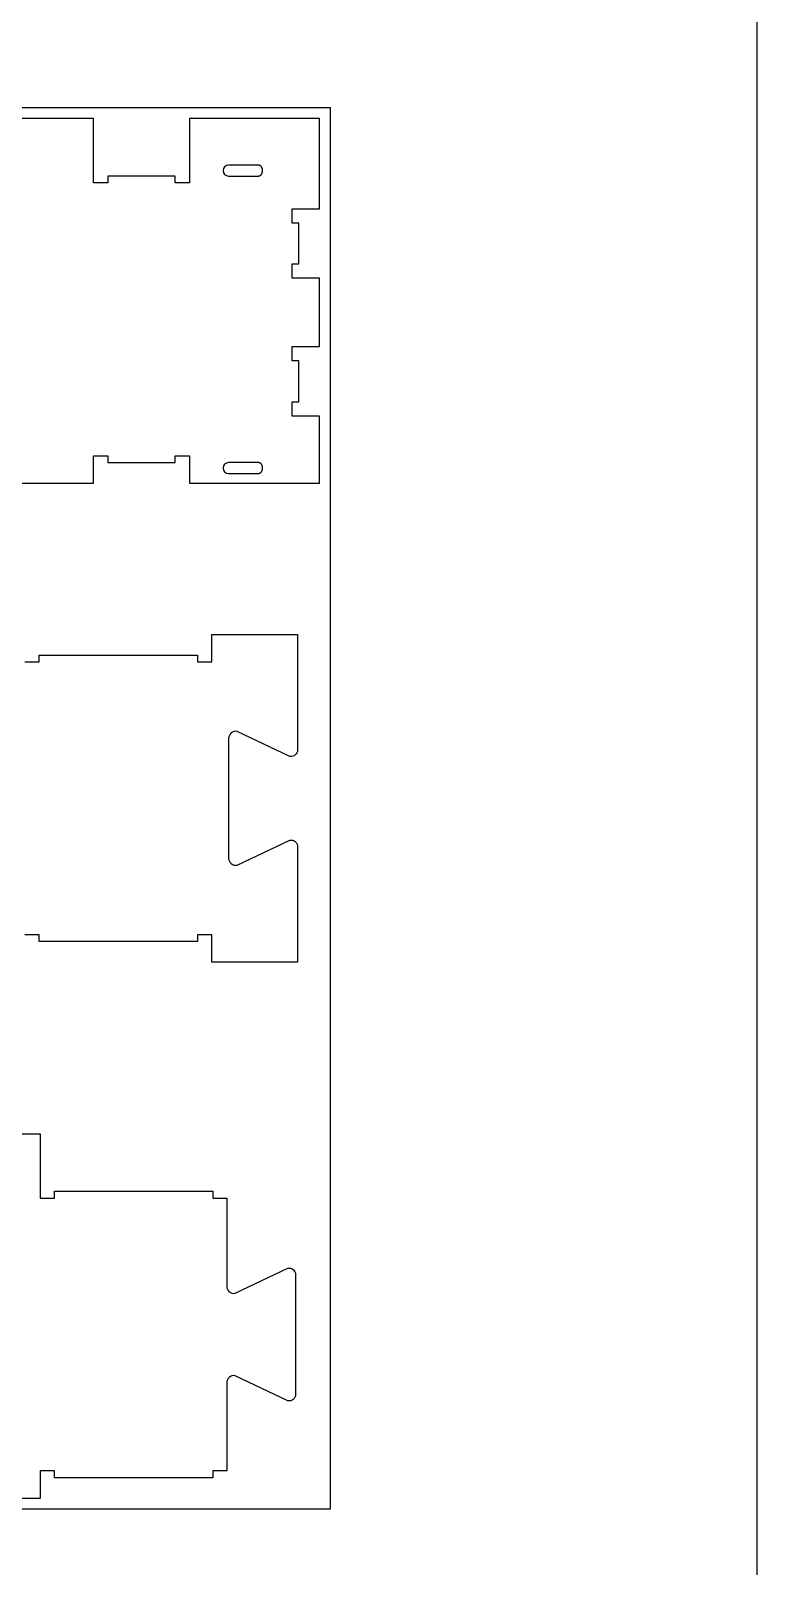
# Model space of a CAD drawing. Extents: x -7518 to -4335, y -10461 to -4867.
# Drawn here: x -4967 to -4335, y -8161 to -6824 of the extents above; entities that cross this region are included whole.
import ezdxf

# ---------------------------------------------------------------- set-up
doc = ezdxf.new("R2010")
doc.units = 0
for name, color, linetype in [('0_SHEET_SPRUCEPLY_2440X122', 1, 'CONTINUOUS'), ('3_ANYTOOL_CUTTHROUGH_INSID', 4, 'CONTINUOUS'), ('4_ANYTOOL_CUTTHROUGH_OUTSI', 5, 'CONTINUOUS'), ('DONOTCUT', 18, 'CONTINUOUS')]:
    doc.layers.add(name, color=color, linetype=linetype)

msp = doc.modelspace()

# ---------------------------------------------------------------- linework, layer by layer
at = {"layer": '0_SHEET_SPRUCEPLY_2440X122'}
msp.add_lwpolyline([(-7146.3, -6891.2), (-7146.3, -8111.2), (-4706.3, -8111.2), (-4706.3, -6891.2)], close=True, dxfattribs=at)
at = {"layer": '3_ANYTOOL_CUTTHROUGH_INSID', "color": 4}
for points in [[(-4795, -6941.2, 1), (-4795, -6950.7), (-4769.3, -6950.7), (-4769.2, -6950.7), (-4769.1, -6950.7), (-4769, -6950.7), (-4768.9, -6950.6), (-4768.8, -6950.6), (-4768.7, -6950.6), (-4768.6, -6950.6), (-4768.5, -6950.6), (-4768.4, -6950.6), (-4768.3, -6950.5), (-4768.2, -6950.5), (-4768.1, -6950.5), (-4768, -6950.4), (-4767.9, -6950.4), (-4767.8, -6950.4), (-4767.7, -6950.3), (-4767.6, -6950.3), (-4767.5, -6950.2), (-4767.4, -6950.2), (-4767.4, -6950.1), (-4767.3, -6950), (-4767.2, -6950), (-4767.1, -6949.9), (-4767, -6949.9), (-4766.9, -6949.8), (-4766.8, -6949.7), (-4766.8, -6949.6), (-4766.7, -6949.6), (-4766.6, -6949.5), (-4766.5, -6949.4), (-4766.4, -6949.3), (-4766.4, -6949.2), (-4766.3, -6949.1), (-4766.2, -6949.1), (-4766.2, -6949), (-4766.1, -6948.9), (-4766, -6948.8), (-4766, -6948.7), (-4765.9, -6948.6), (-4765.9, -6948.5), (-4765.8, -6948.4), (-4765.8, -6948.3), (-4765.7, -6948.2), (-4765.7, -6948.1), (-4765.6, -6948), (-4765.6, -6947.9), (-4765.6, -6947.7), (-4765.5, -6947.6), (-4765.5, -6947.5), (-4765.5, -6947.4), (-4765.4, -6947.3), (-4765.4, -6947.2), (-4765.4, -6947.1), (-4765.4, -6947), (-4765.4, -6946.9), (-4765.3, -6946.8), (-4765.3, -6946.7), (-4765.3, -6946.6), (-4765.3, -6946.5), (-4765.3, -6946.3), (-4765.3, -6946.2), (-4765.3, -6946.1), (-4765.3, -6946), (-4765.3, -6945.9), (-4765.3, -6945.8), (-4765.3, -6945.7), (-4765.3, -6945.6), (-4765.3, -6945.5), (-4765.3, -6945.4), (-4765.3, -6945.3), (-4765.3, -6945.2), (-4765.3, -6945.1), (-4765.4, -6945), (-4765.4, -6944.8), (-4765.4, -6944.7), (-4765.4, -6944.6), (-4765.4, -6944.5), (-4765.5, -6944.4), (-4765.5, -6944.3), (-4765.5, -6944.2), (-4765.6, -6944.1), (-4765.6, -6944), (-4765.6, -6943.9), (-4765.7, -6943.8), (-4765.7, -6943.7), (-4765.8, -6943.6), (-4765.8, -6943.5), (-4765.9, -6943.4), (-4765.9, -6943.3), (-4766, -6943.2), (-4766, -6943.1), (-4766.1, -6943), (-4766.2, -6942.9), (-4766.2, -6942.8), (-4766.3, -6942.7), (-4766.4, -6942.6), (-4766.4, -6942.5), (-4766.5, -6942.4), (-4766.6, -6942.4), (-4766.7, -6942.3), (-4766.8, -6942.2), (-4766.8, -6942.1), (-4766.9, -6942.1), (-4767, -6942), (-4767.1, -6941.9), (-4767.2, -6941.9), (-4767.3, -6941.8), (-4767.4, -6941.7), (-4767.4, -6941.7), (-4767.5, -6941.6), (-4767.6, -6941.6), (-4767.7, -6941.5), (-4767.8, -6941.5), (-4767.9, -6941.4), (-4768, -6941.4), (-4768.1, -6941.4), (-4768.2, -6941.3), (-4768.3, -6941.3), (-4768.4, -6941.3), (-4768.5, -6941.3), (-4768.6, -6941.2), (-4768.7, -6941.2), (-4768.8, -6941.2), (-4768.9, -6941.2), (-4769, -6941.2), (-4769.1, -6941.2), (-4769.2, -6941.2), (-4769.3, -6941.2)], [(-4795, -7209.7), (-4769.3, -7209.7), (-4769.2, -7209.7), (-4769.1, -7209.7), (-4769, -7209.7), (-4768.9, -7209.6), (-4768.8, -7209.6), (-4768.7, -7209.6), (-4768.6, -7209.6), (-4768.5, -7209.6), (-4768.4, -7209.6), (-4768.3, -7209.5), (-4768.2, -7209.5), (-4768.1, -7209.5), (-4768, -7209.4), (-4767.9, -7209.4), (-4767.8, -7209.4), (-4767.7, -7209.3), (-4767.6, -7209.3), (-4767.5, -7209.2), (-4767.4, -7209.2), (-4767.4, -7209.1), (-4767.3, -7209), (-4767.2, -7209), (-4767.1, -7208.9), (-4767, -7208.9), (-4766.9, -7208.8), (-4766.8, -7208.7), (-4766.8, -7208.6), (-4766.7, -7208.6), (-4766.6, -7208.5), (-4766.5, -7208.4), (-4766.4, -7208.3), (-4766.4, -7208.2), (-4766.3, -7208.1), (-4766.2, -7208.1), (-4766.2, -7208), (-4766.1, -7207.9), (-4766, -7207.8), (-4766, -7207.7), (-4765.9, -7207.6), (-4765.9, -7207.5), (-4765.8, -7207.4), (-4765.8, -7207.3), (-4765.7, -7207.2), (-4765.7, -7207.1), (-4765.6, -7207), (-4765.6, -7206.9), (-4765.6, -7206.7), (-4765.5, -7206.6), (-4765.5, -7206.5), (-4765.5, -7206.4), (-4765.4, -7206.3), (-4765.4, -7206.2), (-4765.4, -7206.1), (-4765.4, -7206), (-4765.4, -7205.9), (-4765.3, -7205.8), (-4765.3, -7205.7), (-4765.3, -7205.6), (-4765.3, -7205.5), (-4765.3, -7205.3), (-4765.3, -7205.2), (-4765.3, -7205.1), (-4765.3, -7205), (-4765.3, -7204.9), (-4765.3, -7204.8), (-4765.3, -7204.7), (-4765.3, -7204.6), (-4765.3, -7204.5), (-4765.3, -7204.4), (-4765.3, -7204.3), (-4765.3, -7204.2), (-4765.3, -7204.1), (-4765.4, -7204), (-4765.4, -7203.8), (-4765.4, -7203.7), (-4765.4, -7203.6), (-4765.4, -7203.5), (-4765.5, -7203.4), (-4765.5, -7203.3), (-4765.5, -7203.2), (-4765.6, -7203.1), (-4765.6, -7203), (-4765.6, -7202.9), (-4765.7, -7202.8), (-4765.7, -7202.7), (-4765.8, -7202.6), (-4765.8, -7202.5), (-4765.9, -7202.4), (-4765.9, -7202.3), (-4766, -7202.2), (-4766, -7202.1), (-4766.1, -7202), (-4766.2, -7201.9), (-4766.2, -7201.8), (-4766.3, -7201.7), (-4766.4, -7201.6), (-4766.4, -7201.5), (-4766.5, -7201.4), (-4766.6, -7201.4), (-4766.7, -7201.3), (-4766.8, -7201.2), (-4766.8, -7201.1), (-4766.9, -7201.1), (-4767, -7201), (-4767.1, -7200.9), (-4767.2, -7200.9), (-4767.3, -7200.8), (-4767.4, -7200.7), (-4767.4, -7200.7), (-4767.5, -7200.6), (-4767.6, -7200.6), (-4767.7, -7200.5), (-4767.8, -7200.5), (-4767.9, -7200.4), (-4768, -7200.4), (-4768.1, -7200.4), (-4768.2, -7200.3), (-4768.3, -7200.3), (-4768.4, -7200.3), (-4768.5, -7200.3), (-4768.6, -7200.2), (-4768.7, -7200.2), (-4768.8, -7200.2), (-4768.9, -7200.2), (-4769, -7200.2), (-4769.1, -7200.2), (-4769.2, -7200.2), (-4769.3, -7200.2), (-4795, -7200.2, 1)]]:
    msp.add_lwpolyline(points, format="xyb", close=True, dxfattribs=at)
at = {"layer": '4_ANYTOOL_CUTTHROUGH_OUTSI', "color": 5}
msp.add_lwpolyline([(-5112, -7218.2), (-4912.5, -7218.2), (-4912.5, -7194.2), (-4900, -7194.2), (-4900, -7200.2), (-4841.5, -7200.2), (-4841.5, -7194.2), (-4829, -7194.2), (-4829, -7218.2), (-4715.7, -7218.2), (-4715.7, -7159.7), (-4739.7, -7159.7), (-4739.7, -7147.2), (-4733.7, -7147.2), (-4733.7, -7111.7), (-4739.7, -7111.7), (-4739.7, -7099.2), (-4715.7, -7099.2), (-4715.7, -7039.7), (-4739.7, -7039.7), (-4739.7, -7027.2), (-4733.7, -7027.2), (-4733.7, -6991.7), (-4739.7, -6991.7), (-4739.7, -6979.2), (-4715.7, -6979.2), (-4715.7, -6932.4), (-4715.7, -6920.4), (-4715.7, -6900.7), (-4829, -6900.7), (-4829, -6956.7), (-4841.5, -6956.7), (-4841.5, -6950.7), (-4900, -6950.7), (-4900, -6956.7), (-4912.5, -6956.7), (-4912.5, -6900.7), (-5112, -6900.7)], dxfattribs=at)
for points in [[(-4972.4, -7373.8), (-4959.9, -7373.8), (-4959.9, -7367.8), (-4821.9, -7367.8), (-4821.9, -7373.8), (-4809.4, -7373.8), (-4809.4, -7349.8), (-4734.9, -7349.8), (-4734.9, -7450.4), (-4734.9, -7450.4, -0.461625), (-4741.5, -7456.1), (-4787.5, -7434.2), (-4787.6, -7434.2), (-4787.6, -7434.2, 0.220464), (-4792.6, -7435.6, 0.220464), (-4794.9, -7440.4), (-4794.9, -7544.6, 0.220464), (-4792.6, -7549.4, 0.220464), (-4787.6, -7550.8), (-4787.5, -7550.8), (-4787.5, -7550.8), (-4741.5, -7528.9), (-4741.5, -7528.9, -0.218884), (-4736.9, -7530.2, -0.220464), (-4734.9, -7534.6), (-4734.9, -7611.5), (-4734.9, -7635.3), (-4809.4, -7635.3), (-4809.4, -7611.3), (-4821.9, -7611.3), (-4821.9, -7617.3), (-4959.9, -7617.3), (-4959.9, -7611.3), (-4972.4, -7611.3)], [(-5158.6, -7784.7), (-4959.1, -7784.7), (-4959.1, -7840.7), (-4946.6, -7840.7), (-4946.6, -7834.7), (-4808.6, -7834.7), (-4808.6, -7840.7), (-4796.6, -7840.7), (-4796.6, -7917.3), (-4796.6, -7917.3, 0.463455), (-4789.3, -7923.5), (-4789.3, -7923.5), (-4789.3, -7923.5), (-4743.3, -7901.6), (-4743.3, -7901.6, -0.461625), (-4736.6, -7907.3), (-4736.6, -8011.5, -0.461625), (-4743.3, -8017.2), (-4789.3, -7995.3), (-4789.3, -7995.3), (-4789.3, -7995.3, 0.463455), (-4796.6, -8001.5), (-4796.6, -8078.2), (-4808.6, -8078.2), (-4808.6, -8084.2), (-4946.6, -8084.2), (-4946.6, -8078.2), (-4959.1, -8078.2), (-4959.1, -8102.2), (-5158.6, -8102.2)]]:
    msp.add_lwpolyline(points, format="xyb", dxfattribs=at)
at = {"layer": 'DONOTCUT'}
msp.add_lwpolyline([(-7518, -10460.6), (-4334.6, -10460.6), (-4334.6, -4867.2), (-7518, -4867.2)], close=True, dxfattribs=at)

doc.saveas('drawing.dxf')
